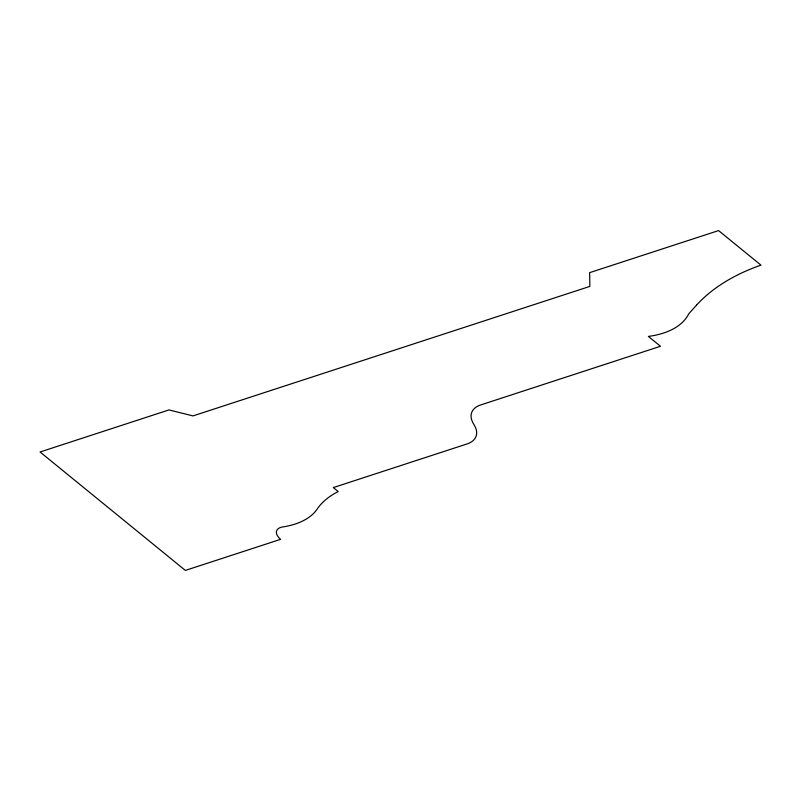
<?xml version="1.0" encoding="UTF-8"?>
<svg xmlns="http://www.w3.org/2000/svg" width="801" height="801" viewBox="0 0 801 801"><rect width="100%" height="100%" fill="white"/><g stroke="black" fill="none" stroke-linecap="round" stroke-linejoin="round"><path stroke-width="1.2" d="M696.51 305.151L688.76 313.832A103.249 53.947 19.9 0 1 648.379 336.41L660.485 346.272L480.82 404.905A35.484 18.543 19.9 0 0 473.521 423.859L474.222 425.031A35.484 18.543 19.9 0 1 466.933 443.984L333.336 487.579L338.202 491.544A148.405 77.537 19.9 0 0 318.017 507.804A98.002 51.204 19.9 0 1 282.443 526.988A15.69 8.2 19.9 0 0 280.59 539.343L185.361 570.412L40.05 451.994L168.971 409.922L192.981 415.909L589.856 286.408L589.656 272.65L718.567 230.588L760.95 265.121A348.075 181.867 19.9 0 0 696.51 305.151"/></g></svg>
